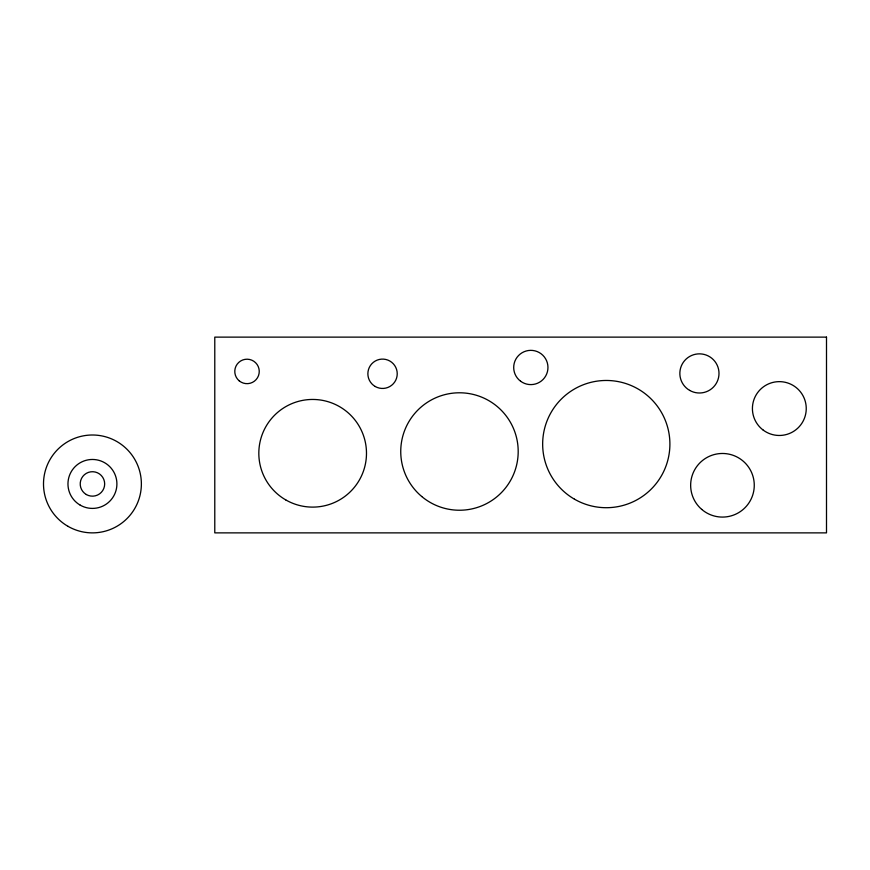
<?xml version="1.0" encoding="UTF-8"?>
<svg xmlns="http://www.w3.org/2000/svg" width="870" height="870" viewBox="0 0 870 870"><rect width="100%" height="100%" fill="white"/><g stroke="black" fill="none" stroke-linecap="round" stroke-linejoin="round"><path stroke-width="1.3" d="M826.5 337.125L214.781 337.125L214.781 532.875L826.5 532.875L826.5 337.125M67.969 526.317A48.937 48.937 0 0 0 141.375 483.937A48.937 48.937 0 0 0 67.969 441.558A48.937 48.937 0 0 0 67.969 526.317M80.203 505.133A24.469 24.469 0 0 0 116.906 483.937A24.469 24.469 0 0 0 80.203 462.742A24.469 24.469 0 0 0 80.203 505.133M285.741 499.902A53.831 53.831 0 0 0 366.487 453.281A53.831 53.831 0 0 0 285.741 406.66A53.831 53.831 0 0 0 285.741 499.902M421.722 496.498A58.725 58.725 0 0 0 517.302 461.709A58.725 58.725 0 0 0 439.383 396.328A58.725 58.725 0 0 0 421.722 496.498M574.472 499.184A63.619 63.619 0 0 0 669.9 444.081A63.619 63.619 0 0 0 574.472 388.988A63.619 63.619 0 0 0 574.472 499.184M701.72 509.396A31.809 31.809 0 0 0 753.714 491.191A31.809 31.809 0 0 0 711.943 455.26A31.809 31.809 0 0 0 701.72 509.396M763.251 430.139A26.916 26.916 0 0 0 806.066 411.695A26.916 26.916 0 0 0 768.688 383.833A26.916 26.916 0 0 0 763.251 430.139M689.638 390.38A19.575 19.575 0 0 0 719.001 373.426A19.575 19.575 0 0 0 689.638 356.472A19.575 19.575 0 0 0 689.638 390.38M375.209 386.487A14.681 14.681 0 0 0 397.231 373.774A14.681 14.681 0 0 0 375.209 361.061A14.681 14.681 0 0 0 375.209 386.487M520.575 381.201A17.128 17.128 0 0 0 547.839 369.5A17.128 17.128 0 0 0 524.066 351.741A17.128 17.128 0 0 0 520.575 381.201M239.283 380.908A12.234 12.234 0 0 0 259.097 373.382A12.234 12.234 0 0 0 242.676 359.995A12.234 12.234 0 0 0 239.283 380.908M86.326 494.53A12.234 12.234 0 0 0 104.672 483.937A12.234 12.234 0 0 0 86.326 473.345A12.234 12.234 0 0 0 86.326 494.53"/></g></svg>
